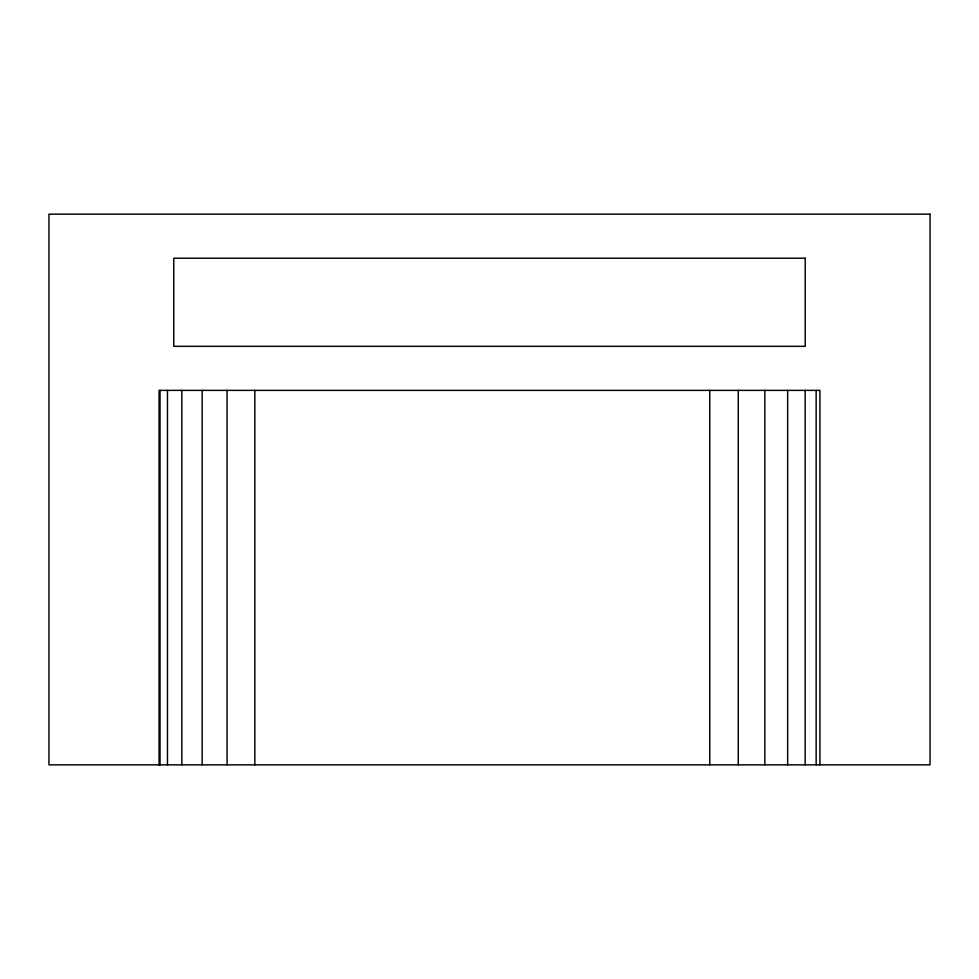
<?xml version="1.0" encoding="UTF-8"?>
<svg xmlns="http://www.w3.org/2000/svg" width="979" height="979" viewBox="0 0 979 979"><rect width="100%" height="100%" fill="white"/><g stroke="black" fill="none" stroke-linecap="round" stroke-linejoin="round"><path stroke-width="1.47" d="M819.912 764.844L819.912 390.376L159.087 390.376L159.087 764.844M816.156 390.376L816.156 764.844M805.154 390.376L805.154 764.844M787.654 390.376L787.654 764.844M764.844 390.376L764.844 764.844M738.276 390.376L738.276 764.844M709.775 390.376L709.775 764.844M254.846 390.376L254.846 764.844M227.079 390.376L227.079 764.844M202.176 390.376L202.176 764.844M181.849 390.376L181.849 764.844M167.47 390.376L167.47 764.844M160.03 390.376L160.03 764.844M930.05 214.156L48.95 214.156L48.95 764.844L930.05 764.844L930.05 214.156M805.227 258.211L173.772 258.211L173.772 346.321L805.227 346.321L805.227 258.211"/></g></svg>
